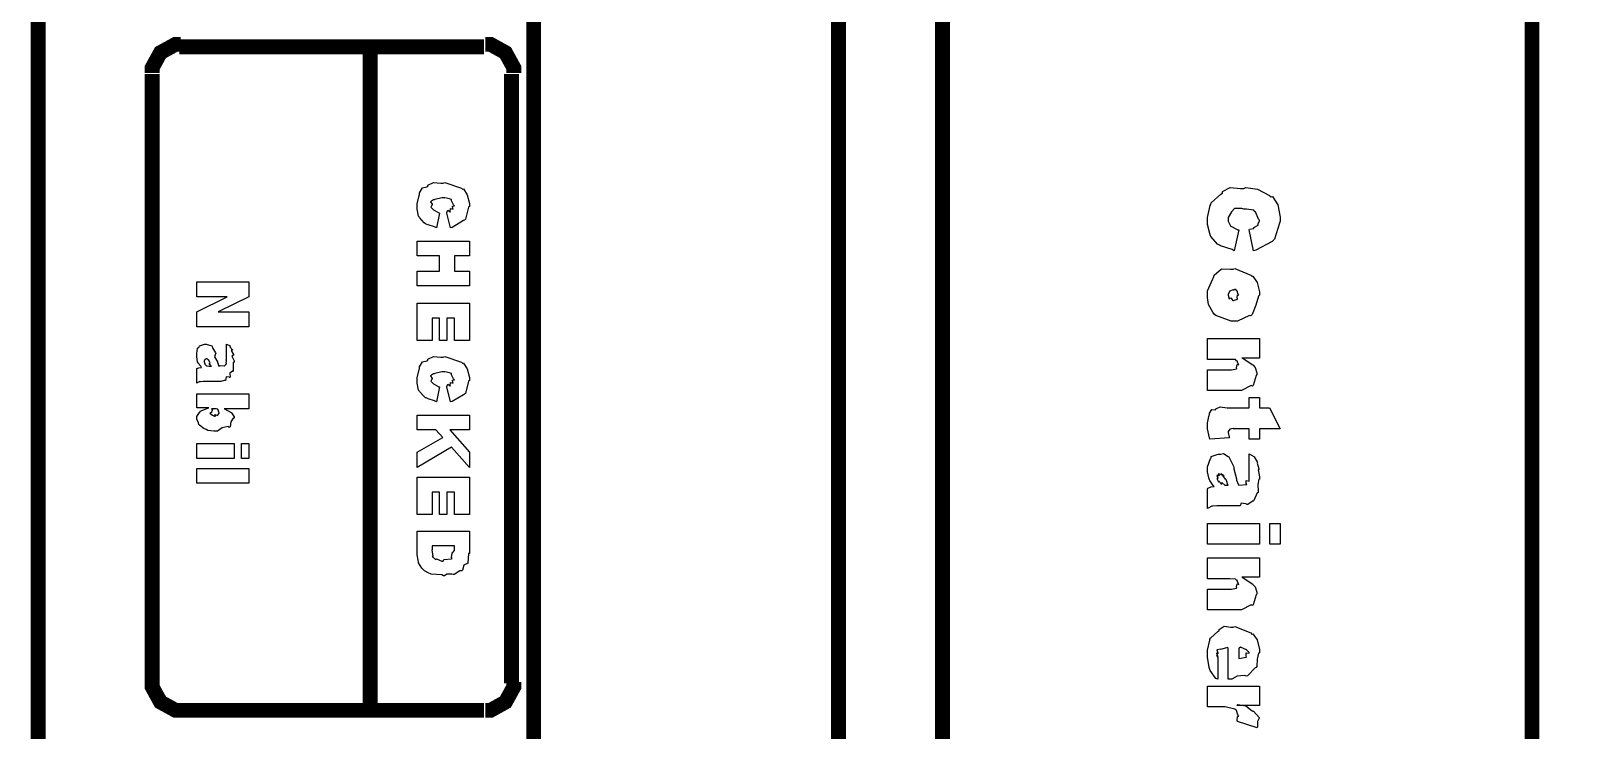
# Model space of a CAD drawing. Extents: x 0 to 11.7, y 0 to 16.5.
# Drawn here: x 0.178 to 1.213, y 1.017 to 1.488 of the extents above; entities that cross this region are included whole.
import ezdxf

# ---------------------------------------------------------------- set-up
doc = ezdxf.new("R2010")
doc.units = 0
doc.layers.get('0').update_dxf_attribs({"linetype": 'CONTINUOUS'})

msp = doc.modelspace()

# ---------------------------------------------------------------- linework, layer by layer
at = {"color": 0, "const_width": 0.01}
msp.add_lwpolyline([(11.5517, 0.0483), (11.5517, 16.4), (0.1833, 16.4), (0.1833, 0.0483), (11.5517, 0.0483)], close=True, dxfattribs=at)
for points in [[(0.7917, 0.125), (0.7917, 2.3167)], [(1.1883, 0.125), (1.1883, 2.3167)], [(0.5167, 0.7033), (0.5167, 1.9117)], [(0.7217, 0.7033), (0.7217, 1.9117)], [(0.2792, 1.4784), (0.2758, 1.4784), (0.2656, 1.4728), (0.26, 1.4626), (0.26, 1.4591)], [(0.4833, 1.4767), (0.2783, 1.4767)], [(0.4067, 1.03), (0.4067, 1.4767)], [(0.5033, 1.4591), (0.5033, 1.4626), (0.4977, 1.4728), (0.4876, 1.4784), (0.4842, 1.4784)], [(0.26, 1.0483), (0.26, 1.4583)], [(0.5017, 1.0483), (0.5017, 1.4583)], [(0.26, 1.0492), (0.26, 1.0458), (0.2656, 1.0356), (0.2758, 1.03), (0.2792, 1.03)], [(0.4842, 1.03), (0.4876, 1.03), (0.4977, 1.0356), (0.5033, 1.0458), (0.5033, 1.0492)], [(0.4833, 1.03), (0.2783, 1.03)]]:
    msp.add_lwpolyline(points, dxfattribs=at)
at = {"color": 0}
for points in [[(0.4533, 1.3648), (0.4513, 1.3548), (0.45, 1.3554), (0.4457, 1.3569), (0.4443, 1.3574), (0.444, 1.3576), (0.443, 1.3583), (0.4399, 1.3618), (0.4396, 1.3622), (0.4393, 1.3626), (0.4383, 1.3674), (0.4383, 1.3689), (0.4383, 1.371), (0.4396, 1.3766), (0.4398, 1.3772), (0.4399, 1.3784), (0.4419, 1.3818), (0.4448, 1.3824), (0.4455, 1.3828), (0.4455, 1.3835), (0.4492, 1.3854), (0.4543, 1.385), (0.4559, 1.385), (0.457, 1.3854), (0.4682, 1.3816), (0.4689, 1.3809), (0.4695, 1.381), (0.472, 1.3771), (0.4735, 1.3712), (0.4735, 1.3691), (0.4729, 1.3688), (0.4708, 1.3606), (0.4702, 1.36), (0.4694, 1.3597), (0.4618, 1.3551), (0.4607, 1.3548), (0.4583, 1.3648), (0.4582, 1.3652), (0.459, 1.3667), (0.4606, 1.3656), (0.4607, 1.3657), (0.4605, 1.3661), (0.4608, 1.3678), (0.4626, 1.3673), (0.4626, 1.3674), (0.4623, 1.3678), (0.462, 1.3695), (0.4635, 1.3696), (0.4635, 1.3696), (0.4628, 1.3703), (0.4615, 1.3729), (0.4613, 1.3738), (0.4611, 1.3739), (0.4601, 1.3743), (0.457, 1.375), (0.4559, 1.375), (0.4549, 1.3751), (0.4501, 1.3739), (0.4498, 1.3737), (0.4492, 1.3737), (0.4473, 1.3724), (0.4483, 1.3707), (0.4483, 1.37), (0.4481, 1.3701), (0.4474, 1.3688), (0.4494, 1.3667), (0.4496, 1.3665), (0.4496, 1.3665), (0.4498, 1.3668), (0.4529, 1.3649), (0.4533, 1.3648)], [(0.991, 1.3534), (0.988, 1.3393), (0.9867, 1.3402), (0.9787, 1.3428), (0.978, 1.3432), (0.9767, 1.3439), (0.9723, 1.3489), (0.972, 1.3495), (0.9715, 1.3511), (0.97, 1.3571), (0.97, 1.3591), (0.97, 1.3619), (0.9718, 1.3698), (0.9722, 1.3705), (0.9724, 1.3716), (0.9791, 1.3776), (0.98, 1.3781), (0.9801, 1.3792), (0.9852, 1.3819), (0.9922, 1.3814), (0.9945, 1.3814), (0.9957, 1.382), (1.0037, 1.3809), (1.0117, 1.3767), (1.0128, 1.3758), (1.0137, 1.3759), (1.0174, 1.3703), (1.019, 1.362), (1.019, 1.3593), (1.0185, 1.358), (1.0152, 1.3472), (1.0145, 1.3465), (1.0136, 1.3457), (1.0026, 1.3397), (1.001, 1.3393), (0.998, 1.3534), (0.9983, 1.3539), (1.0011, 1.3544), (1.0012, 1.3545), (1.0013, 1.3551), (1.004, 1.3567), (1.0041, 1.3569), (1.0038, 1.3573), (1.0049, 1.3593), (1.0049, 1.3599), (1.0043, 1.3606), (1.0024, 1.3655), (1.0019, 1.3658), (1.0012, 1.3667), (0.9962, 1.3673), (0.9945, 1.3673), (0.9931, 1.3678), (0.9881, 1.3678), (0.9865, 1.3659), (0.9861, 1.3656), (0.9861, 1.3656), (0.9839, 1.3618), (0.9839, 1.3606), (0.9839, 1.3594), (0.9854, 1.3561), (0.9856, 1.3558), (0.9858, 1.3559), (0.9905, 1.3535), (0.991, 1.3534)], [(0.4735, 1.3459), (0.4735, 1.3359), (0.4635, 1.3359), (0.4635, 1.3257), (0.4735, 1.3257), (0.4735, 1.3158), (0.4383, 1.3158), (0.4383, 1.3257), (0.4533, 1.3257), (0.4533, 1.3359), (0.4383, 1.3359), (0.4383, 1.3459), (0.4735, 1.3459)], [(0.9874, 1.3269), (0.9883, 1.3275), (0.9991, 1.323), (0.9999, 1.3222), (1.0005, 1.3223), (1.0034, 1.3181), (1.0049, 1.3117), (1.0049, 1.3096), (1.0043, 1.3089), (1.0026, 1.3028), (1.0001, 1.2964), (0.9991, 1.2957), (0.9982, 1.2959), (0.9902, 1.292), (0.9876, 1.292), (0.986, 1.292), (0.9756, 1.2958), (0.9748, 1.2966), (0.9736, 1.2981), (0.9706, 1.3033), (0.97, 1.308), (0.97, 1.3096), (0.97, 1.3125), (0.9735, 1.3205), (0.9741, 1.3213), (0.9746, 1.323), (0.9794, 1.3272), (0.9854, 1.3269), (0.9874, 1.3269)], [(0.3251, 1.3184), (0.3251, 1.3084), (0.3045, 1.2982), (0.3251, 1.2982), (0.3251, 1.2882), (0.29, 1.2882), (0.29, 1.2982), (0.3104, 1.3084), (0.29, 1.3084), (0.29, 1.3184), (0.3251, 1.3184)], [(0.4735, 1.3041), (0.4735, 1.2789), (0.4635, 1.2789), (0.4635, 1.2941), (0.4583, 1.2941), (0.4583, 1.2789), (0.4533, 1.2789), (0.4533, 1.2941), (0.4483, 1.2941), (0.4483, 1.2789), (0.4383, 1.2789), (0.4383, 1.3041), (0.4735, 1.3041)], [(0.9876, 1.3128), (0.9874, 1.3131), (0.9849, 1.3121), (0.9848, 1.312), (0.9848, 1.312), (0.9839, 1.31), (0.9839, 1.3094), (0.9839, 1.3094), (0.9846, 1.3071), (0.9848, 1.307), (0.9848, 1.3072), (0.9858, 1.3078), (0.9871, 1.3059), (0.9876, 1.3059), (0.9876, 1.3059), (0.9901, 1.3068), (0.9902, 1.307), (0.99, 1.3076), (0.9901, 1.3097), (0.991, 1.3094), (0.991, 1.3094), (0.9907, 1.31), (0.99, 1.3121), (0.9902, 1.312), (0.9902, 1.312), (0.9898, 1.3124), (0.9883, 1.3136), (0.9878, 1.3128), (0.9876, 1.3128)], [(0.31, 1.2666), (0.31, 1.2765), (0.31, 1.2765), (0.3124, 1.2754), (0.3126, 1.2752), (0.3126, 1.2752), (0.3123, 1.2748), (0.314, 1.2727), (0.3141, 1.2724), (0.314, 1.2725), (0.3132, 1.2722), (0.3147, 1.2695), (0.3147, 1.2692), (0.3147, 1.2692), (0.3137, 1.2685), (0.3152, 1.2654), (0.3152, 1.2644), (0.3145, 1.2641), (0.3146, 1.2585), (0.3145, 1.2581), (0.3141, 1.2583), (0.3123, 1.257), (0.3124, 1.2542), (0.3121, 1.254), (0.3118, 1.2543), (0.3098, 1.2546), (0.3094, 1.2521), (0.3091, 1.252), (0.3084, 1.2521), (0.3063, 1.2514), (0.3056, 1.2514), (0.295, 1.2514), (0.2944, 1.2515), (0.2926, 1.2512), (0.2924, 1.2511), (0.292, 1.2514), (0.2903, 1.2504), (0.29, 1.2503), (0.29, 1.2598), (0.29, 1.2601), (0.2914, 1.2605), (0.2915, 1.2605), (0.2915, 1.2606), (0.293, 1.2609), (0.2932, 1.2609), (0.2928, 1.2617), (0.291, 1.2637), (0.2909, 1.2639), (0.2906, 1.2647), (0.29, 1.2679), (0.29, 1.2689), (0.29, 1.2702), (0.2904, 1.2738), (0.2915, 1.2744), (0.2917, 1.2746), (0.2919, 1.2753), (0.2952, 1.2765), (0.2963, 1.2765), (0.2963, 1.2765), (0.3001, 1.2753), (0.3004, 1.275), (0.3004, 1.275), (0.3005, 1.274), (0.3027, 1.2707), (0.3028, 1.27), (0.3027, 1.2701), (0.3019, 1.2679), (0.3039, 1.2646), (0.3039, 1.2644), (0.3039, 1.2644), (0.3049, 1.2618), (0.305, 1.2616), (0.3053, 1.2621), (0.3087, 1.2619), (0.3089, 1.262), (0.3088, 1.2622), (0.31, 1.2632), (0.31, 1.2635), (0.3097, 1.2638), (0.31, 1.2652), (0.31, 1.2657), (0.3099, 1.2657), (0.31, 1.2664), (0.31, 1.2666)], [(1.0049, 1.2803), (1.0049, 1.2672), (0.9932, 1.2672), (0.9934, 1.2674), (1.0005, 1.2627), (1.0008, 1.2623), (1.0008, 1.2623), (1.0022, 1.2608), (1.0032, 1.2572), (1.0032, 1.256), (1.0028, 1.2554), (1.0007, 1.2486), (1.0002, 1.2482), (0.9995, 1.2486), (0.9928, 1.2453), (0.9906, 1.2453), (0.97, 1.2453), (0.97, 1.2592), (0.9858, 1.2592), (0.9862, 1.2593), (0.9896, 1.26), (0.9897, 1.2601), (0.9896, 1.2607), (0.99, 1.2628), (0.991, 1.2625), (0.991, 1.2625), (0.9907, 1.2632), (0.9898, 1.2655), (0.9896, 1.2653), (0.9895, 1.2653), (0.9888, 1.2661), (0.9851, 1.2662), (0.9839, 1.2662), (0.97, 1.2662), (0.97, 1.2803), (1.0049, 1.2803)], [(0.3, 1.2616), (0.2995, 1.2619), (0.2983, 1.2635), (0.2991, 1.2639), (0.2991, 1.2639), (0.2987, 1.2642), (0.2981, 1.2658), (0.298, 1.2659), (0.2977, 1.266), (0.297, 1.2666), (0.2967, 1.2666), (0.2964, 1.2666), (0.2955, 1.2662), (0.2954, 1.2661), (0.2954, 1.2661), (0.295, 1.265), (0.295, 1.2646), (0.295, 1.2646), (0.2954, 1.2632), (0.2954, 1.2631), (0.2954, 1.2631), (0.2966, 1.262), (0.2967, 1.262), (0.2967, 1.262), (0.2983, 1.2616), (0.2989, 1.2616), (0.3, 1.2616)], [(0.4533, 1.2477), (0.4513, 1.2377), (0.45, 1.2383), (0.4457, 1.2397), (0.4443, 1.2403), (0.444, 1.2405), (0.443, 1.2412), (0.4399, 1.2446), (0.4396, 1.2451), (0.4393, 1.2455), (0.4383, 1.2502), (0.4383, 1.2518), (0.4383, 1.2538), (0.4396, 1.2595), (0.4398, 1.26), (0.4399, 1.2613), (0.4419, 1.2647), (0.4448, 1.2653), (0.4455, 1.2657), (0.4455, 1.2664), (0.4492, 1.2682), (0.4543, 1.2678), (0.4559, 1.2678), (0.457, 1.2683), (0.4682, 1.2644), (0.4689, 1.2637), (0.4695, 1.2638), (0.472, 1.2599), (0.4735, 1.254), (0.4735, 1.252), (0.4729, 1.2516), (0.4708, 1.2434), (0.4702, 1.2429), (0.4694, 1.2425), (0.4618, 1.238), (0.4607, 1.2377), (0.4583, 1.2477), (0.4582, 1.2481), (0.459, 1.2496), (0.4606, 1.2485), (0.4607, 1.2485), (0.4605, 1.249), (0.4608, 1.2507), (0.4626, 1.2502), (0.4626, 1.2503), (0.4623, 1.2507), (0.462, 1.2523), (0.4635, 1.2524), (0.4635, 1.2524), (0.4628, 1.2531), (0.4615, 1.2558), (0.4613, 1.2567), (0.4611, 1.2568), (0.4601, 1.2572), (0.457, 1.2579), (0.4559, 1.2579), (0.4549, 1.258), (0.4501, 1.2568), (0.4498, 1.2566), (0.4492, 1.2566), (0.4473, 1.2553), (0.4483, 1.2535), (0.4483, 1.2529), (0.4481, 1.2529), (0.4474, 1.2516), (0.4494, 1.2496), (0.4496, 1.2494), (0.4496, 1.2494), (0.4498, 1.2497), (0.4529, 1.2478), (0.4533, 1.2477)], [(0.3251, 1.2431), (0.3251, 1.2331), (0.3084, 1.2331), (0.3086, 1.233), (0.3132, 1.2305), (0.3134, 1.2303), (0.3134, 1.2303), (0.3152, 1.2276), (0.3152, 1.2268), (0.3146, 1.2268), (0.3129, 1.2242), (0.3124, 1.2209), (0.3119, 1.2205), (0.3111, 1.221), (0.3071, 1.2203), (0.3039, 1.2179), (0.3028, 1.2179), (0.3015, 1.218), (0.2975, 1.2185), (0.2963, 1.219), (0.2958, 1.2192), (0.2949, 1.2195), (0.2918, 1.2221), (0.2915, 1.2224), (0.2912, 1.2236), (0.29, 1.226), (0.29, 1.2268), (0.29, 1.2278), (0.2918, 1.2306), (0.2922, 1.2309), (0.2923, 1.2314), (0.2975, 1.2335), (0.2982, 1.2337), (0.29, 1.2337), (0.29, 1.2431), (0.3251, 1.2431)], [(0.3026, 1.2331), (0.3019, 1.2331), (0.2999, 1.2331), (0.3006, 1.2324), (0.3006, 1.2324), (0.3005, 1.2324), (0.3, 1.231), (0.3, 1.2305), (0.2998, 1.2305), (0.2989, 1.23), (0.3005, 1.2288), (0.3006, 1.2287), (0.3005, 1.2288), (0.3001, 1.2289), (0.302, 1.2281), (0.3026, 1.2281), (0.3024, 1.2282), (0.3021, 1.2291), (0.3043, 1.2286), (0.3043, 1.2287), (0.3044, 1.2292), (0.305, 1.23), (0.305, 1.2303), (0.3049, 1.2308), (0.3044, 1.2323), (0.3043, 1.2324), (0.3042, 1.2327), (0.303, 1.2331), (0.3026, 1.2331)], [(1.019, 1.2195), (1.0049, 1.2195), (1.0049, 1.2126), (0.998, 1.2126), (0.998, 1.2195), (0.9876, 1.2195), (0.9872, 1.2198), (0.9851, 1.2193), (0.985, 1.2193), (0.985, 1.2193), (0.9839, 1.2177), (0.9839, 1.2171), (0.9839, 1.2171), (0.9846, 1.2139), (0.9848, 1.2134), (0.9717, 1.2126), (0.9713, 1.2134), (0.97, 1.2196), (0.97, 1.2217), (0.97, 1.2235), (0.9711, 1.2287), (0.9713, 1.2291), (0.9714, 1.23), (0.973, 1.2326), (0.9752, 1.2324), (0.9756, 1.2325), (0.9756, 1.233), (0.9786, 1.2344), (0.9832, 1.2336), (0.9848, 1.2336), (0.998, 1.2336), (0.998, 1.2406), (1.0049, 1.2406), (1.0049, 1.2336), (1.0117, 1.2336), (1.019, 1.2195)], [(0.4735, 1.2288), (0.4735, 1.2188), (0.4602, 1.2188), (0.4735, 1.2038), (0.4735, 1.1936), (0.4613, 1.2071), (0.4383, 1.1936), (0.4383, 1.2038), (0.4555, 1.2138), (0.4509, 1.2188), (0.4383, 1.2188), (0.4383, 1.2288), (0.4735, 1.2288)], [(0.3152, 1.2096), (0.3152, 1.1996), (0.29, 1.1996), (0.29, 1.2096), (0.3152, 1.2096)], [(0.3251, 1.2096), (0.3251, 1.1996), (0.3201, 1.1996), (0.3201, 1.2096), (0.3251, 1.2096)], [(0.998, 1.1884), (0.998, 1.2025), (0.998, 1.2026), (1.0012, 1.2008), (1.0015, 1.2006), (1.0015, 1.2006), (1.0035, 1.1973), (1.0036, 1.1969), (1.0036, 1.1969), (1.0035, 1.1965), (1.0045, 1.1926), (1.0045, 1.1921), (1.004, 1.1919), (1.0049, 1.1872), (1.0049, 1.1856), (1.0046, 1.1856), (1.0038, 1.182), (1.0042, 1.1773), (1.0041, 1.1767), (1.0035, 1.1765), (1.0012, 1.1713), (1.0008, 1.1708), (1.0008, 1.171), (0.9971, 1.1686), (0.9967, 1.1685), (0.9959, 1.169), (0.9927, 1.1695), (0.9921, 1.1676), (0.9919, 1.1676), (0.9772, 1.1676), (0.9763, 1.1676), (0.9737, 1.1674), (0.9735, 1.1674), (0.973, 1.1674), (0.9704, 1.1661), (0.97, 1.1659), (0.97, 1.1791), (0.9703, 1.1795), (0.9721, 1.1803), (0.9722, 1.1804), (0.9722, 1.1804), (0.9743, 1.1808), (0.9746, 1.1808), (0.9738, 1.1813), (0.9715, 1.1848), (0.9713, 1.1852), (0.971, 1.1865), (0.97, 1.1906), (0.97, 1.1919), (0.97, 1.1939), (0.972, 1.1995), (0.9724, 1.1999), (0.9725, 1.2008), (0.9772, 1.2025), (0.9787, 1.2025), (0.9787, 1.2025), (0.9807, 1.203), (0.984, 1.2009), (0.9843, 1.2006), (0.9843, 1.2006), (0.9876, 1.1943), (0.9878, 1.1934), (0.9877, 1.1926), (0.9895, 1.1859), (0.9895, 1.1856), (0.9895, 1.1856), (0.9895, 1.1849), (0.9909, 1.1819), (0.991, 1.1815), (0.9911, 1.1815), (0.9963, 1.182), (0.9965, 1.1821), (0.9961, 1.1827), (0.996, 1.1847), (0.998, 1.1843), (0.998, 1.1843), (0.998, 1.1851), (0.998, 1.1868), (0.998, 1.1873), (0.998, 1.1876), (0.998, 1.1883), (0.998, 1.1884)], [(0.3251, 1.1929), (0.3251, 1.1829), (0.29, 1.1829), (0.29, 1.1929), (0.3251, 1.1929)], [(0.4735, 1.187), (0.4735, 1.1618), (0.4635, 1.1618), (0.4635, 1.177), (0.4583, 1.177), (0.4583, 1.1618), (0.4533, 1.1618), (0.4533, 1.177), (0.4483, 1.177), (0.4483, 1.1618), (0.4383, 1.1618), (0.4383, 1.187), (0.4735, 1.187)], [(0.9839, 1.1815), (0.9838, 1.1818), (0.9829, 1.1847), (0.9828, 1.1849), (0.9821, 1.1857), (0.9804, 1.1881), (0.9813, 1.1878), (0.9813, 1.1878), (0.9807, 1.1882), (0.979, 1.1892), (0.9795, 1.1884), (0.9795, 1.1884), (0.9791, 1.1887), (0.9773, 1.1892), (0.9778, 1.1879), (0.9776, 1.1878), (0.9774, 1.188), (0.9762, 1.188), (0.9769, 1.1866), (0.9769, 1.186), (0.9769, 1.1861), (0.9762, 1.186), (0.9775, 1.1839), (0.9776, 1.1837), (0.9775, 1.1838), (0.9776, 1.1842), (0.9794, 1.1822), (0.9795, 1.1821), (0.9794, 1.1824), (0.9796, 1.1834), (0.9817, 1.1815), (0.9824, 1.1815), (0.9839, 1.1815)], [(0.4735, 1.1507), (0.4735, 1.1357), (0.4729, 1.1355), (0.4724, 1.129), (0.4722, 1.1286), (0.472, 1.1288), (0.4698, 1.1277), (0.4687, 1.1243), (0.4683, 1.124), (0.4669, 1.124), (0.4632, 1.1215), (0.4626, 1.1214), (0.4616, 1.1217), (0.4582, 1.1216), (0.4567, 1.1205), (0.4561, 1.1205), (0.4549, 1.1212), (0.4478, 1.1216), (0.4472, 1.1219), (0.4462, 1.1224), (0.4433, 1.124), (0.4423, 1.1248), (0.442, 1.1251), (0.4414, 1.1257), (0.4393, 1.1293), (0.4392, 1.1297), (0.439, 1.1312), (0.4383, 1.1346), (0.4383, 1.1357), (0.4383, 1.1507), (0.4735, 1.1507)], [(1.0049, 1.1559), (1.0049, 1.1418), (0.97, 1.1418), (0.97, 1.1559), (1.0049, 1.1559)], [(1.019, 1.1559), (1.019, 1.1418), (1.0119, 1.1418), (1.0119, 1.1559), (1.019, 1.1559)], [(0.4635, 1.1407), (0.4483, 1.1407), (0.4483, 1.1381), (0.4482, 1.1381), (0.4488, 1.1338), (0.4489, 1.1336), (0.4489, 1.1336), (0.4485, 1.1335), (0.4507, 1.1316), (0.4509, 1.1314), (0.4509, 1.1315), (0.4513, 1.1321), (0.4548, 1.1305), (0.4559, 1.1305), (0.4563, 1.1315), (0.4615, 1.132), (0.4618, 1.1323), (0.4614, 1.133), (0.4619, 1.1359), (0.4635, 1.1376), (0.4635, 1.1381), (0.4635, 1.1407)], [(1.0049, 1.1326), (1.0049, 1.1196), (0.9932, 1.1196), (0.9934, 1.1197), (1.0005, 1.115), (1.0008, 1.1146), (1.0008, 1.1146), (1.0022, 1.1131), (1.0032, 1.1095), (1.0032, 1.1083), (1.0028, 1.1078), (1.0007, 1.101), (1.0002, 1.1005), (0.9995, 1.101), (0.9928, 1.0977), (0.9906, 1.0977), (0.97, 1.0977), (0.97, 1.1116), (0.9858, 1.1116), (0.9862, 1.1116), (0.9896, 1.1123), (0.9897, 1.1124), (0.9896, 1.1131), (0.99, 1.1151), (0.991, 1.1148), (0.991, 1.1148), (0.9907, 1.1156), (0.9898, 1.1178), (0.9896, 1.1176), (0.9895, 1.1176), (0.9888, 1.1184), (0.9851, 1.1185), (0.9839, 1.1185), (0.97, 1.1185), (0.97, 1.1326), (1.0049, 1.1326)], [(0.9839, 1.051), (0.9839, 1.0718), (0.9835, 1.0723), (0.9796, 1.0711), (0.9793, 1.071), (0.9787, 1.0712), (0.9764, 1.0708), (0.9769, 1.0688), (0.9769, 1.0681), (0.9768, 1.0683), (0.9761, 1.0685), (0.9769, 1.0662), (0.9769, 1.0662), (0.9768, 1.0665), (0.9761, 1.0672), (0.9769, 1.0655), (0.9769, 1.0649), (0.9769, 1.051), (0.9757, 1.0515), (0.9718, 1.0569), (0.9715, 1.0575), (0.9711, 1.0588), (0.97, 1.0658), (0.97, 1.0681), (0.97, 1.0706), (0.9715, 1.0773), (0.9717, 1.0779), (0.972, 1.0786), (0.9772, 1.0834), (0.9778, 1.0838), (0.9779, 1.0845), (0.9813, 1.0866), (0.9858, 1.0859), (0.9874, 1.0859), (0.9884, 1.0865), (0.9992, 1.0821), (0.9999, 1.0814), (1.0005, 1.0815), (1.0034, 1.0774), (1.0049, 1.071), (1.0049, 1.0688), (1.0043, 1.0686), (1.0035, 1.0644), (1.0031, 1.0595), (1.0028, 1.0588), (1.002, 1.0587), (0.997, 1.0533), (0.9963, 1.053), (0.9949, 1.0535), (0.99, 1.0531), (0.9865, 1.051), (0.9854, 1.051), (0.9839, 1.051)], [(0.991, 1.0649), (0.9911, 1.0649), (0.996, 1.0659), (0.9963, 1.066), (0.996, 1.0665), (0.996, 1.0687), (0.998, 1.0684), (0.998, 1.0684), (0.998, 1.069), (0.996, 1.0709), (0.9956, 1.071), (0.9948, 1.0715), (0.9922, 1.0725), (0.9914, 1.0718), (0.991, 1.0718), (0.991, 1.0649)], [(1.0049, 1.0462), (1.0049, 1.0332), (0.9897, 1.0332), (0.9905, 1.034), (0.9957, 1.0331), (1.0001, 1.0298), (1.0006, 1.0295), (1.0009, 1.0295), (1.0047, 1.0252), (1.0049, 1.0247), (1.0048, 1.0248), (1.0037, 1.0226), (1.0037, 1.0188), (1.0034, 1.0182), (0.9902, 1.0224), (0.99, 1.0232), (0.9901, 1.0258), (0.991, 1.026), (0.991, 1.026), (0.9905, 1.027), (0.9896, 1.0299), (0.9893, 1.0302), (0.9884, 1.0307), (0.9819, 1.0323), (0.9798, 1.0323), (0.97, 1.0323), (0.97, 1.0462), (1.0049, 1.0462)]]:
    msp.add_lwpolyline(points, close=True, dxfattribs=at)

doc.saveas('drawing.dxf')
